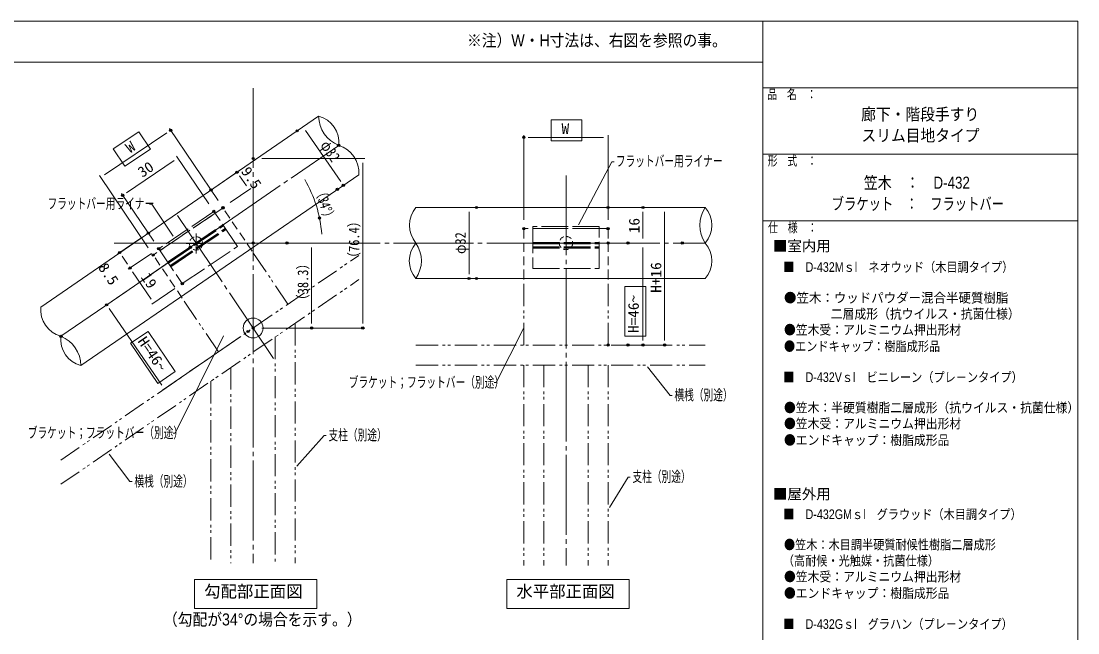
# Model space of a CAD drawing. Units: millimetres, scale not verified. Extents: x -401 to 399, y -276 to 278.
# Drawn here: x -77.7 to 398.8, y 2 to 277.7 of the extents above; entities that cross this region are included whole.
import ezdxf
from ezdxf.enums import TextEntityAlignment as Align

# ---------------------------------------------------------------- set-up
doc = ezdxf.new("R2010")
doc.units = ezdxf.units.MM
doc.header["$LTSCALE"] = 2
doc.header["$PDMODE"] = 32
doc.header["$PDSIZE"] = 1
for name, pattern in [('DASHED1', [1.8, 1.2, -0.6]), ('DASHED2', [3, 2, -1]), ('DOUBLE_CHAIN1', [8.8, 5, -1, 0.6, -0.6, 0.6, -1]), ('LONG_CHAIN', [21, 18, -1, 1, -1]), ('LONG_DASHED1', [7, 6, -1])]:
    doc.linetypes.add(name, pattern=pattern)
for name, color, linetype, lineweight in [('0-0_zumenwaku', 6, 'Continuous', 9), ('0-7_center', 5, 'LONG_CHAIN', 9), ('0-8_dH内_支柱', 1, 'Continuous', 9), ('0-9_09寸法A', 1, 'Continuous', 9), ('0-A_3', 2, 'Continuous', 9), ('0-B_04製品断面', 3, 'Continuous', 9), ('0-C_Z05_踏板', 7, 'DASHED2', 9), ('0-D_4', 6, 'LONG_DASHED1', 9), ('1-4_08文字', 1, 'Continuous', 9)]:
    doc.layers.add(name, color=color, linetype=linetype, lineweight=lineweight)
doc.layers.add('0-1_moji', color=2, linetype='Continuous')
doc.layers.add('0-6_DEFPOINTS', color=1, linetype='Continuous')
doc.styles.add('ＭＳ ゴシック', font='')
doc.styles.add('ＭＳ Ｐゴシック', font='')
doc.styles.get('ＭＳ ゴシック').set_extended_font_data('MS Gothic')
doc.styles.get('ＭＳ Ｐゴシック').set_extended_font_data('MS PGothic')

msp = doc.modelspace()

# ---------------------------------------------------------------- linework, layer by layer
at = {"layer": '0-0_zumenwaku'}
for p, q in [((256.848, 277.731), (256.848, -276.269)), ((-401.152, 259.208), (256.848, 259.208)), ((256.848, 247.731), (398.848, 247.731)), ((256.848, 217.731), (398.848, 217.731)), ((256.848, 187.731), (398.848, 187.731))]:
    msp.add_line(p, q, dxfattribs=at)
msp.add_lwpolyline([(-401.152, -276.269), (398.848, -276.269), (398.848, 277.731), (-401.152, 277.731)], close=True, dxfattribs=at)
at = {"layer": '0-6_DEFPOINTS'}
for p in [(-10.255, 228.532), (46.824, 228.265), (149.036, 225.342), (65.521, 221.696), (26.941, 215.823), (19.681, 209.623), (7.946, 201.564), (64.94, 201.887), (67.603, 203.716), (-31.85, 199.237), (9.231, 191.981), (13.337, 193.714), (13.374, 193.502), (127.673, 193.698), (187.006, 193.698), (187.036, 193.698), (202.702, 193.698), (56.863, 188.964), (-20.323, 182.148), (149.036, 184.198), (187.006, 184.198), (26.941, 177.698), (42.269, 177.698), (187.036, 177.698), (196.026, 177.698), (220.443, 177.698), (-33.235, 173.438), (-18.13, 172.253), (-15.641, 175.205), (-15.608, 175.157), (-15.608, 175.157), (-1.377, 175.75), (-28.52, 166.448), (124.325, 161.698), (127.673, 161.698), (-4.983, 159.406), (-39.109, 149.835), (24.666, 137.832), (26.941, 139.395), (53.3, 139.395), (76.344, 139.395), (-59.734, 135.669), (187.036, 131.698), (196.026, 131.698), (202.702, 131.698), (212.516, 131.698)]:
    msp.add_point(p, dxfattribs=at)
at = {"layer": '0-7_center'}
for p, q in [((26.941, 247.59), (26.941, 33.382)), ((-59.734, 135.669), (65.521, 221.696)), ((168.036, 208.159), (168.036, 32.281)), ((-7.209, 190.039), (36.189, 125.7)), ((-35.7, 177.698), (230.821, 177.698))]:
    msp.add_line(p, q, dxfattribs=at)
at = {"layer": '0-8_dH内_支柱'}
for p, q in [((1.224, 173.037), (1.224, 182.037)), ((168.036, 173.198), (168.036, 182.198)), ((-3.276, 177.537), (5.724, 177.537)), ((163.536, 177.698), (172.536, 177.698))]:
    msp.add_line(p, q, dxfattribs=at)
at = {"layer": '0-8_dH内_支柱', "linetype": 'DOUBLE_CHAIN1'}
for p, q in [((-59.734, 79.865), (74.579, 172.113)), ((42.61, 150.157), (26.515, 174.02)), ((-59.734, 68.947), (74.579, 161.195)), ((149.036, 131.698), (149.036, 161.698)), ((187.036, 131.698), (187.036, 161.698)), ((11.286, 128.642), (-4.989, 152.771)), ((45.941, 141.526), (45.941, 33.382)), ((36.941, 135.345), (36.941, 33.382)), ((100.344, 131.698), (230.821, 131.698)), ((16.941, 121.608), (16.941, 33.382)), ((100.344, 122.698), (230.821, 122.698)), ((149.036, 122.698), (149.036, 32.281)), ((158.036, 122.698), (158.036, 32.281)), ((178.036, 122.698), (178.036, 32.281)), ((187.036, 122.698), (187.036, 32.281)), ((7.941, 115.427), (7.941, 33.382))]:
    msp.add_line(p, q, dxfattribs=at)
at = {"layer": '0-8_dH内_支柱', "linetype": 'DASHED1'}
for centre in [(1.224, 177.537), (168.036, 177.698)]:
    msp.add_circle(centre, 3, dxfattribs=at)
at = {"layer": '0-8_dH内_支柱'}
msp.add_circle((26.941, 139.395), 4.494, dxfattribs=at)
at = {"layer": '0-9_09寸法A'}
for p, q in [((11.137, 196.818), (-10.814, 229.361)), ((50.121, 230.53), (50.311, 230.66)), ((-40.1, 208.401), (-11.913, 227.414)), ((50.619, 228.446), (66.471, 205.365)), ((149.036, 188.198), (149.036, 226.342)), ((185.006, 225.342), (151.036, 225.342)), ((187.006, 188.198), (187.006, 226.342)), ((-8.637, 214.895), (-30.192, 200.356)), ((6.994, 195.297), (-7.539, 216.842)), ((30.941, 215.823), (77.344, 215.823)), ((11.243, 203.828), (20.506, 210.19)), ((76.344, 213.823), (76.344, 141.395)), ((-20.367, 175.569), (-42.317, 208.112)), ((23.94, 203.422), (20.814, 207.975)), ((16.635, 195.979), (25.897, 202.34)), ((68.238, 204.152), (68.428, 204.283)), ((-17.877, 178.521), (-32.41, 200.066)), ((123.673, 193.698), (123.325, 193.698)), ((124.325, 191.698), (124.325, 163.698)), ((191.006, 193.698), (213.516, 193.698)), ((191.036, 193.698), (203.702, 193.698)), ((202.702, 179.698), (202.702, 191.698)), ((212.516, 191.698), (212.516, 133.698)), ((-23.639, 179.911), (-34.064, 172.879)), ((30.941, 177.698), (54.3, 177.698)), ((191.036, 177.698), (203.702, 177.698)), ((200.026, 177.698), (203.702, 177.698)), ((-4.674, 173.486), (-39.934, 149.269)), ((-29.638, 168.106), (-32.116, 171.78)), ((-18.924, 172.921), (-29.349, 165.889)), ((-18.924, 172.921), (-29.348, 165.889)), ((53.3, 175.698), (53.3, 141.395)), ((202.702, 175.698), (202.702, 133.698)), ((-19.014, 152.355), (-27.401, 164.79)), ((123.673, 161.698), (123.325, 161.698)), ((-8.299, 157.169), (-18.724, 150.137)), ((-14.199, 113.566), (-37.977, 148.186)), ((30.941, 139.395), (77.344, 139.395)), ((30.941, 139.395), (54.3, 139.395)), ((21.369, 135.568), (-13.891, 111.351)), ((191.036, 131.698), (213.516, 131.698)), ((200.026, 131.698), (203.702, 131.698))]:
    msp.add_line(p, q, dxfattribs=at)
for centre, radius, start, end in [((71.158, 235.273), 14.7, 181.51183, 247.45175), ((53.504, 223.148), 12.105, 353.11266, 75.85092), ((62.071, 209.622), 12.558, 354.90987, 74.05371), ((1.459, 177.698), 56.537, 4.05449, 30.42729), ((109.799, 185.698), 12.385, 139.76528, 220.2347), ((242.82, 185.698), 14.421, 146.30703, 213.69295), ((221.366, 185.698), 12.385, 319.76522, 40.23476), ((109.636, 169.698), 12.262, 139.27435, 220.72563), ((88.542, 169.698), 14.258, 325.86914, 34.13084), ((221.529, 169.698), 12.262, 319.27441, 40.72558), ((-56.286, 147.743), 12.556, 174.90398, 254.05961), ((-47.708, 134.224), 12.113, 173.14587, 255.81772), ((-65.355, 122.104), 14.683, 1.46826, 67.49532)]:
    msp.add_arc(centre, radius, start, end, dxfattribs=at)
at = {"layer": '0-A_3'}
for points in [[(161.291, 233.293), (175.197, 233.293), (175.197, 223.845), (161.291, 223.845)], [(-36.183, 220.11), (-24.654, 227.885), (-19.371, 220.053), (-30.899, 212.277)], [(194.588, 158.051), (204.06, 158.051), (204.06, 135.711), (194.588, 135.711)], [(-8.223, 119.726), (-16.076, 114.429), (-28.287, 132.533), (-20.435, 137.83)], [(0.494, 26.075), (55.728, 26.075), (55.728, 12.992), (0.494, 12.992)], [(141.283, 26.075), (196.517, 26.075), (196.517, 12.992), (141.283, 12.992)]]:
    msp.add_lwpolyline(points, close=True, dxfattribs=at)
at = {"layer": '0-B_04製品断面'}
for p, q in [((-68.793, 148.858), (56.463, 234.885)), ((-50.676, 122.481), (74.579, 208.507)), ((100.344, 193.698), (230.821, 193.698)), ((100.344, 161.698), (230.821, 161.698))]:
    msp.add_line(p, q, dxfattribs=at)
at = {"layer": '0-C_Z05_踏板'}
for p, q in [((13.374, 193.502), (-18.13, 172.253)), ((26.515, 174.02), (13.374, 193.502)), ((149.036, 161.698), (149.036, 184.198)), ((187.036, 184.198), (149.036, 184.198)), ((187.036, 161.698), (187.036, 184.198)), ((-4.989, 152.771), (-18.13, 172.253))]:
    msp.add_line(p, q, dxfattribs=at)
at = {"layer": '0-D_4'}
for p, q in [((9.263, 191.933), (-15.608, 175.157)), ((9.822, 191.104), (-15.049, 174.328)), ((19.888, 176.182), (9.263, 191.933)), ((-11.582, 169.188), (13.289, 185.964)), ((-11.414, 168.94), (13.457, 185.715)), ((-11.246, 168.691), (13.625, 185.467)), ((-10.463, 167.53), (14.408, 184.306)), ((-10.296, 167.282), (14.575, 184.057)), ((-10.128, 167.033), (14.743, 183.809)), ((183.036, 185.198), (153.036, 185.198)), ((153.036, 185.198), (153.036, 166.198)), ((183.036, 184.198), (153.036, 184.198)), ((183.036, 166.198), (183.036, 185.198)), ((153.036, 177.998), (183.036, 177.998)), ((153.036, 177.698), (183.036, 177.698)), ((153.036, 177.398), (183.036, 177.398)), ((-15.608, 175.157), (-4.983, 159.406)), ((-4.983, 159.406), (19.888, 176.182)), ((153.036, 175.998), (183.036, 175.998)), ((153.036, 175.698), (183.036, 175.698)), ((153.036, 175.398), (183.036, 175.398)), ((153.036, 166.198), (183.036, 166.198))]:
    msp.add_line(p, q, dxfattribs=at)
at = {"layer": '1-4_08文字'}
for points in [[(189.762, 214.34), (188.762, 214.34), (173.669, 185.941)], [(-19.762, 195.2), (-18.762, 195.2), (-9.039, 180.86)], [(135.571, 114.766), (136.571, 114.766), (148.821, 139.117)], [(-9.166, 91.985), (-8.166, 91.985), (13.526, 135.919)], [(215.93, 108.992), (214.93, 108.992), (204.783, 121.94)], [(59.928, 90.951), (58.928, 90.951), (46.663, 77.066)], [(-27.604, 70.141), (-28.604, 70.141), (-38.006, 82.529)], [(196.993, 72.211), (195.993, 72.211), (187.6, 58.43)]]:
    msp.add_lwpolyline(points, dxfattribs=at)

# ---------------------------------------------------------------- texts
at = {"layer": '0-0_zumenwaku', "style": 'ＭＳ Ｐゴシック', "width": 0.75}
for s, p in [('品\u3000名\u3000：', (258.79, 241.313)), ('形\u3000式\u3000：', (258.994, 211.333)), ('仕\u3000様\u3000：', (259.154, 181.221))]:
    msp.add_text(s, height=4.34, dxfattribs=at).set_placement(p, align=Align.BOTTOM_LEFT)
at = {"layer": '0-1_moji', "style": 'ＭＳ Ｐゴシック'}
for s, height, width, p in [('※注）W・H寸法は、右図を参照の事。', 5.423, 0.9, (123.403, 264.709)), ('廊下・階段手すり', 5.423, 0.9, (301.111, 231.41)), ('スリム目地タイプ', 5.423, 0.9, (301.266, 221.887)), ('\u3000\u3000  笠木\u3000：\u3000D-432       \u3000', 5.423, 0.85, (286.366, 200.567)), ('ブラケット\u3000：\u3000フラットバー', 5.423, 0.75, (287.868, 191.069)), ('■\u3000D-432Mｓl\u3000ネオウッド（木目調タイプ）', 4.338, 0.85, (266.022, 163.406)), ('●笠木：ウッドパウダー混合半硬質樹脂', 4.338, 0.95, (266.318, 149.546)), ('\u3000\u3000       二層成形（抗ウイルス・抗菌仕様）', 4.338, 0.9, (266.862, 142.32)), ('●笠木受：アルミニウム押出形材\u3000', 4.34, 0.9, (266.318, 135.115)), ('●エンドキャップ：樹脂成形品\u3000\u3000', 4.338, 0.85, (266.318, 127.681)), ('■\u3000D-432Vｓl\u3000ビニレーン（プレ－ンタイプ）', 4.338, 0.85, (266.022, 113.753)), ('●笠木：半硬質樹脂二層成形（抗ウイルス・抗菌仕様）', 4.338, 0.9, (266.318, 100.028)), ('●笠木受：アルミニウム押出形材\u3000', 4.34, 0.9, (266.318, 92.823)), ('●エンドキャップ：樹脂成形品', 4.34, 0.9, (266.318, 85.389)), ('■\u3000D-432GMｓl\u3000グラウッド（木目調タイプ）', 4.338, 0.85, (266.022, 51.958)), ('●笠木：木目調半硬質耐候性樹脂二層成形\u3000\u3000\u3000\u3000\u3000\u3000\u3000\u3000\u3000\u3000\u3000\u3000', 4.338, 0.85, (266.318, 38.258)), ('（高耐候・光触媒・抗菌仕様）', 4.338, 0.85, (265.818, 31.028)), ('●笠木受：アルミニウム押出形材\u3000', 4.34, 0.9, (266.318, 23.823)), ('●エンドキャップ：樹脂成形品', 4.34, 0.9, (266.318, 16.389)), ('（勾配が34°の場合を示す。）', 5.425, 0.9, (-13.726, 3.669)), ('■\u3000D-432Gｓl\u3000グラハン（プレ－ンタイプ）', 4.338, 0.85, (266.022, 2.46))]:
    msp.add_text(s, height=height, dxfattribs=dict(at, width=width)).set_placement(p, align=Align.BOTTOM_LEFT)
at = {"layer": '0-1_moji', "color": 4, "style": 'ＭＳ Ｐゴシック'}
for s, p in [('■室内用', (261.352, 172.572)), ('■屋外用', (261.352, 60.75))]:
    msp.add_text(s, height=4.772, dxfattribs=at).set_placement(p, align=Align.BOTTOM_LEFT)
at = {"layer": '0-1_moji', "style": 'ＭＳ Ｐゴシック'}
for s, p in [('勾配部正面図', (4.845, 16.332)), ('水平部正面図', (145.634, 16.332))]:
    msp.add_text(s, height=5.425, dxfattribs=at).set_placement(p, align=Align.BOTTOM_LEFT)
at = {"layer": '0-9_09寸法A', "color": 2, "style": 'ＭＳ ゴシック', "width": 1.05}
msp.add_text('W', height=4.809, dxfattribs=at).set_placement((166.021, 225.417), align=Align.BOTTOM_LEFT)
at = {"layer": '0-9_09寸法A', "color": 2, "style": 'ＭＳ ゴシック'}
for s, height, rotation, width, p in [('W', 4.809, 34, 1.05, (-27.706, 216.851)), ('φ32', 4.809, 304.482, 0.85, (55.823, 221)), ('30', 4.809, 34, 1.05, (-22.22, 205.823)), ('9.5', 4.809, 304.482, 1.05, (20.08, 209.176)), ('（34°）', 4.811, 287.241, 0.75, (53.249, 201.819)), ('（76.4）', 4.809, 90, 0.85, (76.269, 168.089)), ('16', 4.809, 90, 1.05, (202.627, 182.115)), ('φ32', 4.809, 90, 0.85, (124.25, 172.781)), ('8.5', 4.809, 304.002, 1.05, (-44.337, 165.89)), ('（38.3）', 4.809, 90, 0.85, (53.225, 149.026)), ('H+16', 4.809, 90, 1.05, (212.441, 155.281)), ('19', 4.809, 304, 1.05, (-25.103, 161.516)), ('H=46~', 4.809, 90, 1.05, (202.303, 137.138)), ('H=46~', 4.809, 304.482, 1.05, (-26.501, 132.591))]:
    msp.add_text(s, height=height, rotation=rotation, dxfattribs=dict(at, width=width)).set_placement(p, align=Align.BOTTOM_LEFT)
at = {"layer": '1-4_08文字', "color": 2, "style": 'ＭＳ ゴシック', "width": 0.65}
for s, p in [('フラットバー用ライナー', (190.513, 210.834)), ('フラットバー用ライナー', (-65.767, 191.695)), ('ブラケット；フラットバー（別途）', (70.078, 111.141)), ('横桟（別途）', (216.93, 105.366)), ('ブラケット；フラットバー（別途）', (-74.659, 88.36)), ('支柱（別途）', (60.928, 87.326)), ('横桟（別途）', (-26.604, 66.516)), ('支柱（別途）', (197.993, 68.586))]:
    msp.add_text(s, height=4.809, dxfattribs=at).set_placement(p, align=Align.BOTTOM_LEFT)

doc.saveas('drawing.dxf')
